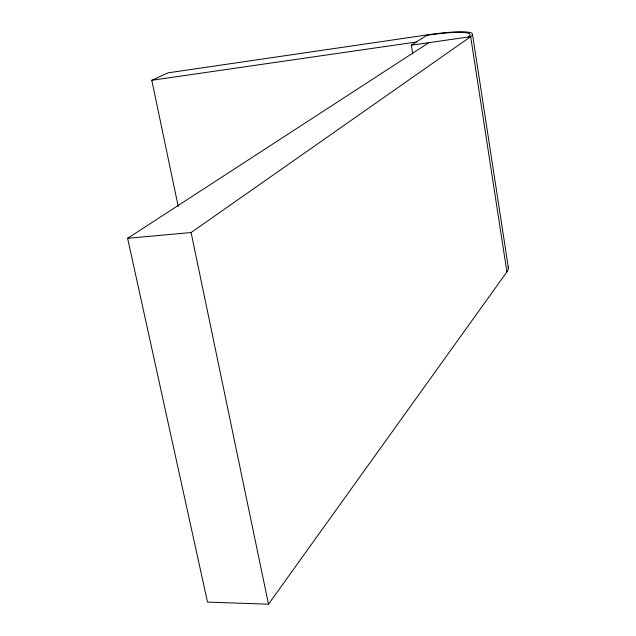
<?xml version="1.0" encoding="UTF-8"?>
<svg xmlns="http://www.w3.org/2000/svg" width="636" height="636" viewBox="0 0 636 636"><rect width="100%" height="100%" fill="white"/><g stroke="black" fill="none" stroke-linecap="round" stroke-linejoin="round"><path stroke-width="0.95" d="M428.879 42.66L127.629 238.309L207.511 602.085L268.503 604.2L506.908 271.914A59.339 16.512 -9 0 0 508.116 266.46M127.629 238.309L191.102 232.545L470.664 36.65L506.908 271.914M411.301 45.196L427.71 34.837A61.772 7.831 -10.5 0 1 470.664 36.65L411.301 45.196L412.748 53.988M178.231 206.469L151.781 80.271L168.135 72.83L427.71 34.837M151.781 80.271L416.349 42.008M191.102 232.545L268.503 604.2M472.516 34.439L508.371 267.748M427.082 35.242A59.299 7.513 -10.5 0 1 468.247 36.999"/></g></svg>
